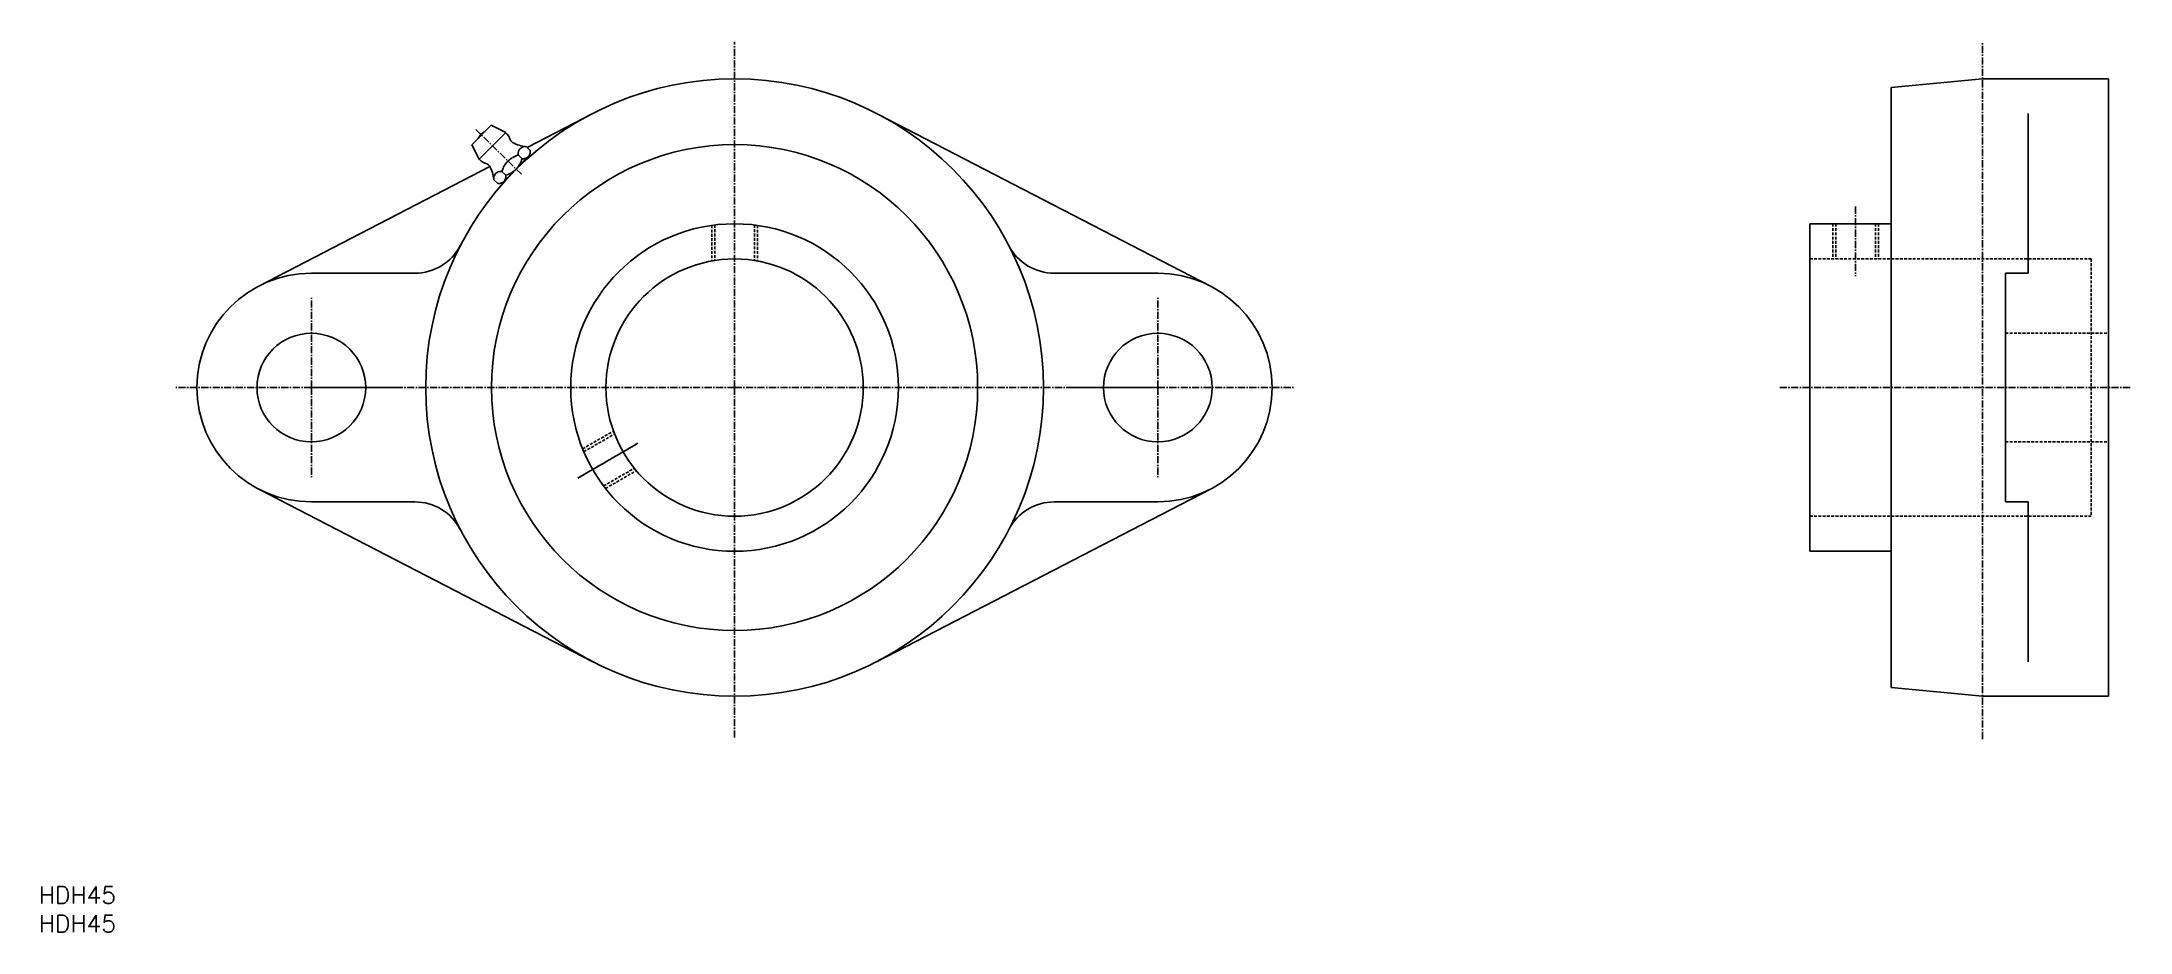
# Model space of a CAD drawing. Extents: x 45 to 410, y 37 to 193.
import ezdxf
from ezdxf.enums import TextEntityAlignment as Align

# ---------------------------------------------------------------- set-up
doc = ezdxf.new("R2010")
doc.units = 0
doc.linetypes.add('CENTER', pattern=[2, 1.25, -0.25, 0.25, -0.25])
doc.linetypes.add('DASHED', pattern=[0.75, 0.5, -0.25])
doc.layers.get('0').update_dxf_attribs({"linetype": 'CONTINUOUS'})
doc.layers.add('CENTER', color=1, linetype='CENTER')
doc.styles.get("Standard").update_dxf_attribs({"font": 'txt.shx', "bigfont": 'extfont.shx'})

msp = doc.modelspace()

# ---------------------------------------------------------------- linework, layer by layer
at = {"color": 7, "linetype": 'CONTINUOUS'}
for p, q in [((368.63, 185.09), (384.63, 186.59)), ((384.63, 186.59), (406.63, 186.59)), ((406.63, 186.59), (406.63, 78.59)), ((368.63, 80.09), (368.63, 185.09)), ((130.14, 174.61), (141.62, 180.55)), ((249.62, 150.35), (191.24, 180.55)), ((392.63, 180.55), (392.63, 152.59)), ((120.48, 175.06), (123.85, 178.48)), ((121.78, 172.53), (126.41, 177.23)), ((123.85, 178.48), (126.41, 177.23)), ((121.78, 172.53), (120.48, 175.06)), ((125.91, 168.46), (130.54, 173.17)), ((128.6, 173.29), (129.27, 172.63)), ((130.02, 174.73), (130.69, 174.07)), ((83.24, 150.35), (123.62, 171.24)), ((124.34, 168.96), (125.01, 168.3)), ((125.76, 170.4), (126.43, 169.74)), ((128.23, 170.81), (128.23, 170.81)), ((368.63, 161.24), (354.43, 161.24)), ((354.43, 161.24), (354.43, 103.94)), ((110.52, 152.59), (92.43, 152.59)), ((222.33, 152.59), (240.43, 152.59)), ((392.63, 152.59), (388.63, 152.59)), ((388.63, 152.59), (388.63, 112.59)), ((83.24, 114.83), (141.62, 84.63)), ((249.62, 114.83), (191.24, 84.63)), ((110.52, 112.59), (92.43, 112.59)), ((222.33, 112.59), (240.43, 112.59)), ((388.63, 112.59), (392.63, 112.59)), ((392.63, 112.59), (392.63, 84.63)), ((354.43, 103.94), (368.63, 103.94)), ((384.63, 78.59), (368.63, 80.09)), ((406.63, 78.59), (384.63, 78.59))]:
    msp.add_line(p, q, dxfattribs=at)
at = {"color": 3, "linetype": 'DASHED'}
for p, q in [((162.43, 160.96), (162.43, 154.73)), ((162.97, 161.03), (162.97, 154.82)), ((169.89, 161.03), (169.89, 154.82)), ((170.43, 160.96), (170.43, 154.73)), ((358.43, 161.24), (358.43, 155.09)), ((358.97, 161.24), (358.97, 155.09)), ((365.89, 161.24), (365.89, 155.09)), ((366.43, 161.24), (366.43, 155.09)), ((354.43, 155.09), (403.63, 155.09)), ((403.63, 155.09), (403.63, 110.09)), ((388.63, 142.09), (406.63, 142.09)), ((139.86, 121.87), (145.25, 124.98)), ((140.07, 121.36), (145.44, 124.47)), ((388.63, 123.09), (406.63, 123.09)), ((143.53, 115.37), (148.9, 118.48)), ((143.86, 114.94), (149.25, 118.05)), ((354.43, 110.09), (403.63, 110.09))]:
    msp.add_line(p, q, dxfattribs=at)
at = {"color": 7, "linetype": 'CONTINUOUS'}
for centre, radius in [((166.43, 132.59), 54), ((166.43, 132.59), 42.5), ((166.43, 132.59), 28.65), ((166.43, 132.59), 22.5), ((92.43, 132.59), 9.5), ((240.43, 132.59), 9.5)]:
    msp.add_circle(centre, radius, dxfattribs=at)
for centre, radius, start, end in [((124.37, 174.61), 3.2, 120.0957, 150.8533), ((124.09, 174.88), 3.3, 18.4238, 45.4745), ((127.98, 176.18), 0.8, 198.4049, 240.7071), ((130.53, 180.71), 6, 240.7062, 265.137), ((124.09, 174.88), 3.3, 225.4745, 252.5252), ((122.86, 170.97), 0.8, 30.2419, 72.5441), ((129.68, 169.38), 4.04, 120.5246, 150.4244), ((125.35, 173.64), 4.04, 300.5246, 330.4244), ((130.26, 168.1), 5.44, 107.7446, 118.8936), ((130.07, 173.46), 1.48, 152.0654, 186.6026), ((129.71, 173.61), 1.1, 120.5159, 150.4331), ((124.05, 174.2), 5.45, 332.0554, 343.2044), ((129.87, 173.26), 1.48, 84.3464, 118.8836), ((129.42, 174.1), 1.48, 264.3571, 298.8836), ((129.57, 173.75), 1.1, 300.5159, 330.4331), ((129.22, 173.9), 1.48, 332.0654, 6.6028), ((118.37, 168.35), 6, 5.812, 30.2428), ((125.81, 169.13), 1.48, 152.0654, 186.6026), ((125.45, 169.28), 1.1, 120.5159, 150.4331), ((125.61, 168.93), 1.48, 84.3464, 118.8836), ((125.16, 169.77), 1.48, 264.3571, 298.8836), ((130.98, 168.83), 5.45, 152.0554, 163.2002), ((125.31, 169.42), 1.1, 300.5159, 330.4331), ((124.96, 169.57), 1.48, 332.0654, 6.6028), ((124.77, 174.93), 5.44, 287.7489, 298.8936), ((110.52, 161.55), 8.96, 270, 332.6123), ((222.33, 161.55), 8.96, 207.3877, 270), ((92.43, 132.59), 20, 90, 270), ((240.43, 132.59), 20, 270, 90), ((110.52, 103.63), 8.96, 27.3877, 90), ((222.33, 103.63), 8.96, 90, 152.6123)]:
    msp.add_arc(centre, radius, start, end, dxfattribs=at)
at = {"layer": 'CENTER', "color": 1, "linetype": 'CENTER'}
for p, q in [((166.43, 132.59), (166.43, 193.09)), ((384.63, 71.1), (384.63, 193.09)), ((129.16, 169.9), (121.18, 177.74)), ((362.43, 164.24), (362.43, 152.09)), ((92.43, 132.59), (92.43, 148.26)), ((240.43, 132.59), (240.43, 148.27)), ((166.43, 132.59), (68.72, 132.59)), ((92.43, 132.59), (76.76, 132.59)), ((92.43, 132.59), (92.43, 116.92)), ((92.43, 132.59), (108.1, 132.59)), ((166.43, 132.59), (166.43, 71.1)), ((166.43, 132.59), (264.13, 132.59)), ((240.43, 132.59), (224.75, 132.59)), ((240.43, 132.59), (240.43, 116.91)), ((240.43, 132.59), (256.11, 132.59)), ((349.17, 132.59), (410.45, 132.59)), ((139.02, 116.76), (149.54, 122.84)), ((149.54, 122.84), (139.02, 116.76))]:
    msp.add_line(p, q, dxfattribs=at)

# ---------------------------------------------------------------- texts
at = {"color": 7, "linetype": 'CONTINUOUS'}
for p in [(44.78, 43.8), (44.78, 38.8)]:
    msp.add_text('HDH45', height=3, dxfattribs=at).set_placement(p, align=Align.MIDDLE_LEFT)

doc.saveas('drawing.dxf')
